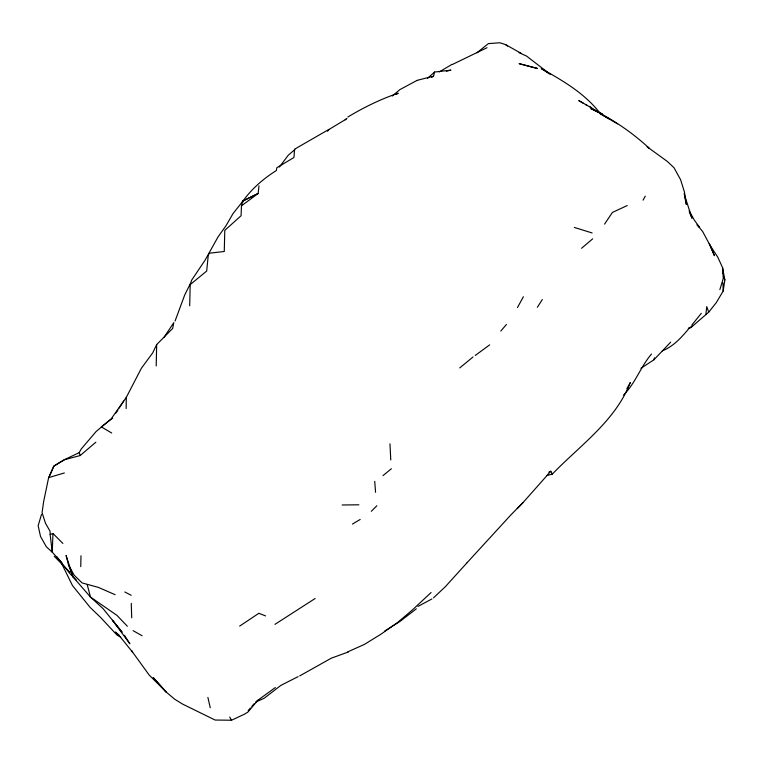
<?xml version="1.0" encoding="UTF-8"?>
<svg xmlns="http://www.w3.org/2000/svg" width="763" height="763" viewBox="0 0 763 763"><rect width="100%" height="100%" fill="white"/><g stroke="black" fill="none" stroke-linecap="round" stroke-linejoin="round"><path stroke-width="1.14" d="M189.691 305.801L190.197 284.599L191.618 280.221L205.113 260.126L217.999 236.988L226.067 225.629L232.982 213.64L242.939 201.089C251.79 188.661 263.54 178.647 276.349 170.492L276.835 167.746L293.936 157.493L294.613 149.167L328.939 129.386M126.143 408.577L126.286 397.399L141.384 368.262L152.762 352.773L156.673 344.59L172.667 328.462L173.821 322.625L164.016 337.36M80.764 566.632L80.983 555.788M41.488 514.462L38.15 525.726L40.515 536.427L46.343 546.785L52.237 552.183L50.158 534.529L52.962 533.49L52.237 552.183L61.965 562.76M258.972 185.848L258.152 193.468L242.777 200.907L241.461 205.838L241.07 215.738L224.789 230.359L224.265 251.494L209.148 253.23L208.242 255.51L206.678 271.075L190.197 284.599M156.673 344.59L156.196 365.954M705.87 314.614L706.738 306.621L708.741 312.143L690.448 327.956L689.933 327.356C682.122 336.674 673.92 346.259 662.294 350.875M708.741 312.143L716.276 302.653L723.181 291.037L724.85 279.935L722.523 267.527L717.716 257.064L709.971 245.181L702.675 231.542L697.144 224.875M95.852 442.216L80.134 455.568L64.14 459.784L53.877 466.079L48.546 478.067L43.644 501.606L42.07 512.688L45.503 523.284L50.062 531.248L50.158 534.529M431.715 77.416L433.584 76.157L434.538 72.056L450.952 70.12L446.403 71.245M640.949 368.3L653.901 359.802L654.454 357.78M719.852 289.654L723.286 278.381L722.523 267.527L722.695 273.402M48.546 478.067L53.877 466.079L65.208 459.326L79.199 452.64L81.155 449.102L96.033 431.6L111.274 418.753L126.286 397.399M175.089 320.985L184.722 294.947L190.483 283.445M517.476 307.546L523.38 296.731M643.056 200.164L645.298 196.139M626.843 388.729L630.295 382.549C615.379 421.052 579.918 445.478 552.25 474.157L546.527 475.587M537.362 307.298L542.312 299.544M115.947 413.088L117.883 410.084M119.171 408.091L123.682 401.09M604.554 224.122L612.451 212.41L627.272 205.543M279.372 167.03L288.28 155.213L294.88 149.548M651.516 354.003C640.567 366.784 635.56 383.064 623.505 395.043M327.546 131.284L328.929 129.481M691.679 325.238L701.292 313.355M275.338 687.53L257.98 700.176L247.803 712.165L244.541 714.149L231.551 720.234L215.118 720.043L182.5 704.039L174.641 699.185L166.258 692.098L153.306 677.706L166.258 692.098L149.138 674.988L131.551 650.696L132.571 652.174L120.535 637.21L115.423 632.069L118.98 634.988M500.786 331.066L506.46 324.466M248.166 710.601L250.378 708.064M251.857 706.366L254.079 703.82M467.023 562.77L445.334 586.699L433.537 597.82M552.25 474.157L550.829 471.219L523.132 502.474L511.181 514.586L467.099 562.674M670.696 342.139L653.948 359.755M517.295 508.568L523.132 502.474M371.304 511.286L376.855 505.783M431.085 592.555L412.201 610.123L397.552 622.503L381.033 634.148L364.418 644.411L347.842 651.821M427.471 78.446L434.538 72.056M345.172 119.877L346.927 118.332M581.578 248.261L592.698 238.829M459.736 367.919L473.012 356.989M382.988 475.616L391.4 468.73M256.368 701.483L257.98 700.176M476.999 52.742L487.939 43.939M112.714 418.086L101.326 426.879L111.703 433.022M416.369 608.798L399.755 621.597L384.733 631.001M241.461 205.838L258.152 193.468L242.939 201.089L242.977 202.014L242.338 201.775M475.235 355.453L489.665 344.876M392.316 96.024L399.802 89.653L417.075 80.382M239.649 626.118L258.857 613.29L265.581 615.922M274.966 624.344L315.138 598.507M396.302 94.383L398.229 93.2C380.575 99.161 363.817 107.421 347.871 116.997M329.311 129.3L346.04 119.171M352.458 524.086L360.174 519.46M439.221 71.941L452.106 64.311M299.697 675.904L331.285 658.192L348.386 651.955M417.933 606.442L431.934 598.955M298.085 676.638L280.822 685.412L264.208 698.231L255.557 702.132M688.283 328.319L692.365 326.268M452.774 64.292L487.032 47.716M548.74 472.211L550.829 471.219M49.118 477.485L64.369 472.955M417.342 80.296L433.584 76.157M488.501 43.596L499.832 42.766L505.449 44.531L521.129 53.315M342.139 504.982L358.877 504.81M124.417 635.274L129.872 643.8L112.476 620.224L122.118 632.231L103.139 608.721L90.511 597.095L73.038 576.952L66.085 555.454L68.479 564.763L74.106 575.14L82.061 582.903L98.427 587.396L115.099 594.692M574.32 227.441L592.126 232.953M519.05 52.657L526.632 56.119L550.209 74.326M124.865 591.993L131.179 595.293M120.707 637.124L117.073 635.112L100.468 617.315L90.129 607.405L72.485 585.564L61.355 562.97M133.115 630.677L142.099 635.741M583.514 103.348L578.755 100.582L602.455 114.164L590.867 108.613C611.907 118.751 631.735 132.066 648.951 148.012L647.158 146.792L667.415 161.508L673.996 167.726L680.606 179.715L684.43 191.99L686.347 204.446L684.764 196.949M585.421 104.455L587.329 105.561M609.952 119.371L599.928 113.544L617.591 123.873M549.198 73.649L541.263 68.565C562.693 80.563 585.068 93.525 600.128 113.382M505.449 44.531L507.5 46.076M56.767 556.694L69.729 573.385L76.319 580.09M70.062 572.364L54.23 556.284M52.962 533.49L62.89 543.437M589.732 106.429L592.222 108.975M697.124 224.875L699.595 227.412L694.101 219.744L689.161 210.75M127.373 626.261L116.93 615.34L90.511 597.095L87.249 584.773M229.701 717.02L231.551 720.234M709.256 243.54L714.426 255.681L709.971 245.181M689.304 211.952L691.993 218.247L684.087 193.735M68.479 564.763L73.038 576.952M723.686 276.778L724.85 279.935M79.199 452.64L80.134 455.568M207.889 697.392L210.254 707.759M374.738 481.339L375.558 492.326M389.979 443.828L390.761 459.984M131.255 603.352L131.722 617.792M722.952 282.806L723.181 291.037M536.732 68.269L519.088 63.644L537.457 68.508L536.732 68.269"/></g></svg>
